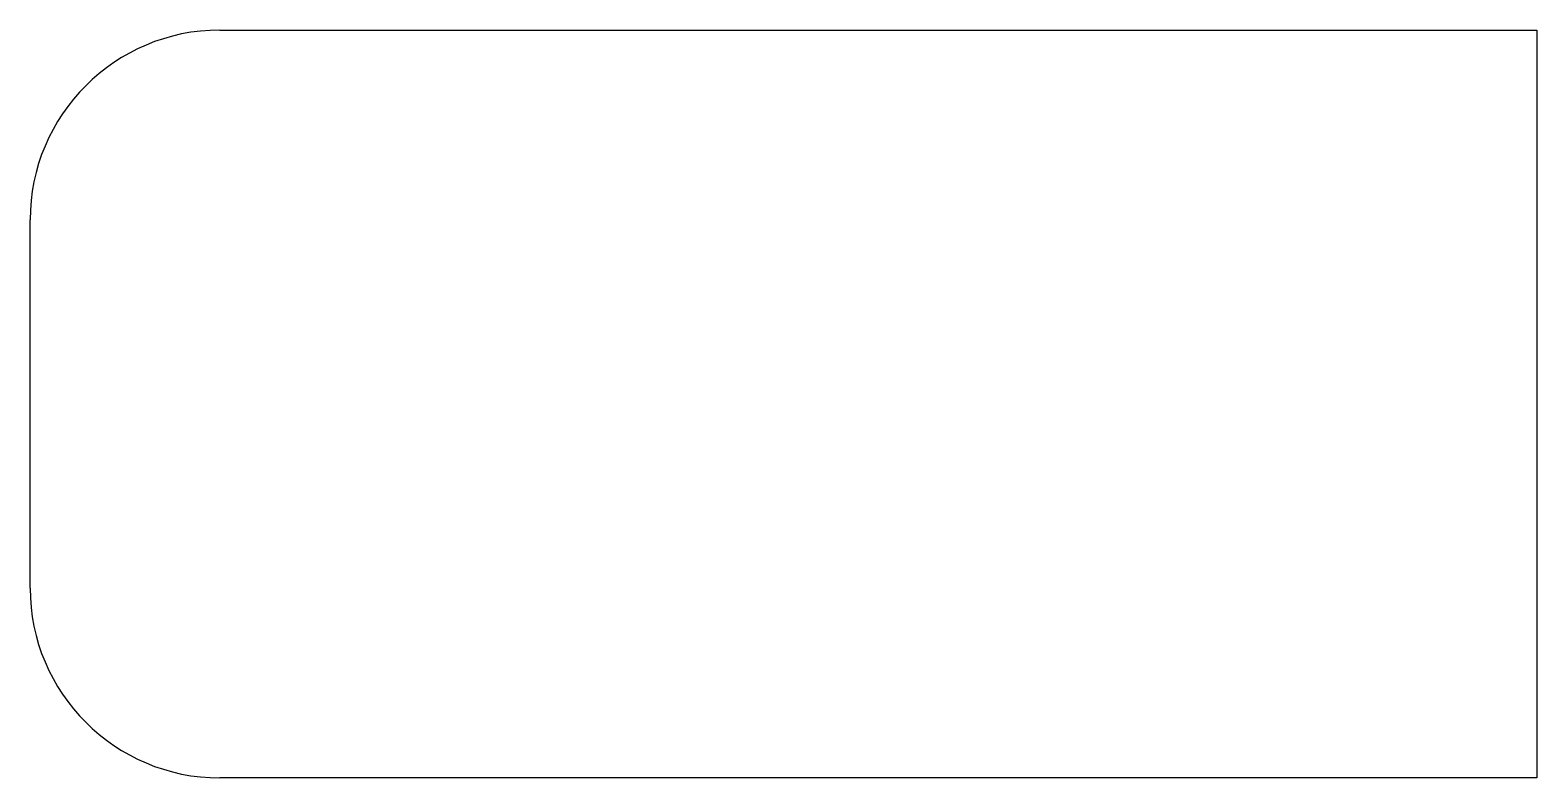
# Model space of a CAD drawing. Extents: x 0.1 to 39.8, y 0.1 to 19.9.
import ezdxf

# ---------------------------------------------------------------- set-up
doc = ezdxf.new("R2010")
doc.units = 0
doc.layers.get('0').update_dxf_attribs({"linetype": 'CONTINUOUS'})

msp = doc.modelspace()

# ---------------------------------------------------------------- linework, layer by layer
for p, q in [((5.15, 19.85), (39.85, 19.85)), ((39.85, 19.85), (39.85, 0.15)), ((0.15, 5.15), (0.15, 14.85)), ((39.85, 0.15), (5.15, 0.15))]:
    msp.add_line(p, q)
for centre, start, end in [((5.15, 14.85), 90, 180), ((5.15, 5.15), 180, 270)]:
    msp.add_arc(centre, 5, start, end)

doc.saveas('drawing.dxf')
